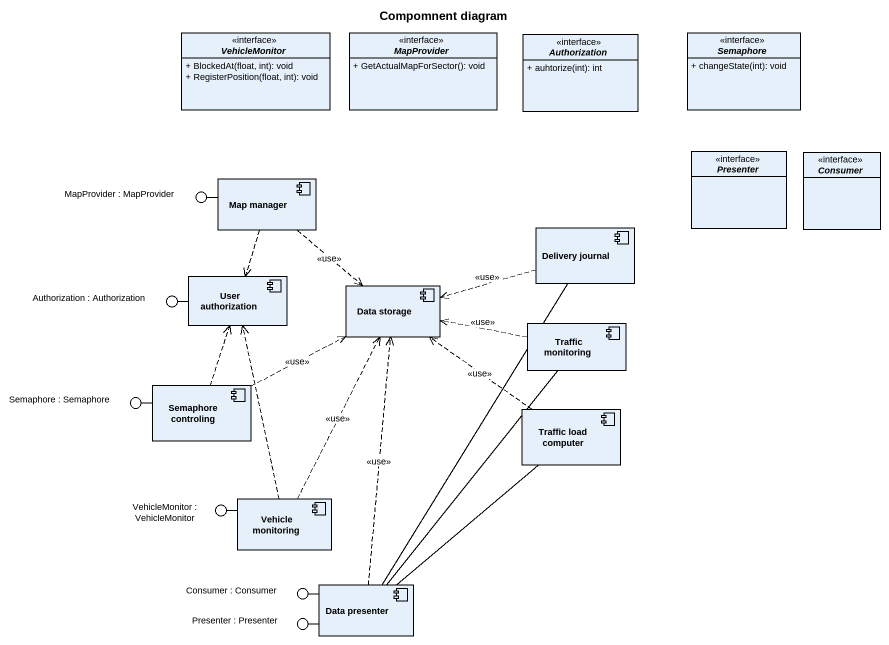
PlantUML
@startuml
title Compomnent diagram
allowmixing
hide circle
hide empty members
skinparam classAttributeIconSize 0
interface VehicleMonitor <<interface>> {
  + BlockedAt(float, int): void
  + RegisterPosition(float, int): void
}
interface MapProvider <<interface>> {
  + GetActualMapForSector(): void
}
interface Authorization <<interface>> {
  + auhtorize(int): int
}
interface Semaphore <<interface>> {
  + changeState(int): void
}
interface Presenter <<interface>>
component "Map manager" as Map_manager
interface Consumer <<interface>>
() "MapProvider : MapProvider" as MapProvider_2
component "Delivery journal" as Delivery_journal
() "Authorization : Authorization" as Authorization_2
component "User authorization" as User_authorization
component "Data storage" as Data_storage
component "Traffic monitoring" as Traffic_monitoring
() "Semaphore : Semaphore" as Semaphore_2
component "Semaphore controling" as Semaphore_controling
component "Traffic load computer" as Traffic_load_computer
component "Vehicle monitoring" as Vehicle_monitoring
() "VehicleMonitor : VehicleMonitor" as VehicleMonitor_2
() "Consumer : Consumer" as Consumer_2
component "Data presenter" as Data_presenter
() "Presenter : Presenter" as Presenter_2
Map_manager -left- MapProvider_2
User_authorization -left- Authorization_2
Semaphore_controling -left- Semaphore_2
Vehicle_monitoring -left- VehicleMonitor_2
Data_presenter -left- Consumer_2
Data_presenter -left- Presenter_2
Map_manager ..> User_authorization
Map_manager ..> Data_storage : <<use>>
Delivery_journal .left.> Data_storage : <<use>>
Traffic_monitoring .left.> Data_storage : <<use>>
Semaphore_controling .up.> User_authorization
Semaphore_controling .right.> Data_storage : <<use>>
Traffic_load_computer .up.> Data_storage : <<use>>
Vehicle_monitoring .up.> User_authorization
Vehicle_monitoring .up.> Data_storage : <<use>>
Data_presenter -up- Delivery_journal
Data_presenter .up.> Data_storage : <<use>>
Data_presenter -up- Traffic_monitoring
Data_presenter -up- Traffic_load_computer
@enduml
